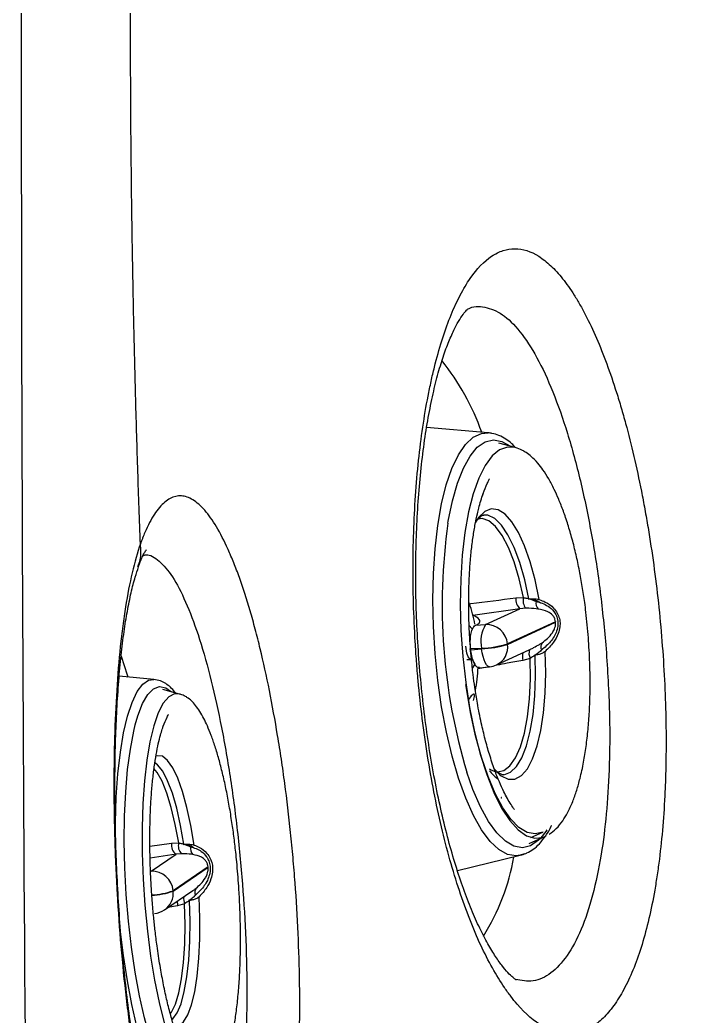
# Model space of a CAD drawing. Extents: x 527 to 611, y 788 to 934.
# Drawn here: x 532.366 to 535.046, y 841.547 to 845.573 of the extents above; entities that cross this region are included whole.
import ezdxf

# ---------------------------------------------------------------- set-up
doc = ezdxf.new("R2010")
doc.units = 0
doc.header["$MEASUREMENT"] = 0
doc.layers.add('1', color=4, linetype='Continuous')
doc.layers.add('GEOMETRY', color=3, linetype='Continuous', lineweight=25)

# ---------------------------------------------------------------- blocks, each defined once
blk = doc.blocks.new('2026_FLAIR')
at = {"layer": 'GEOMETRY'}
for p, q in [((7.192, 40.5409), (6.9431, 40.5621)), ((7.3013, 40.4813), (7.2345, 40.4995)), ((7.1526, 40.1985), (7.1391, 40.1779)), ((7.1748, 40.2088), (7.1725, 40.2086)), ((7.3038, 39.874), (7.334, 39.8752)), ((7.3528, 39.8697), (7.3561, 39.8699)), ((7.3202, 39.8302), (7.1297, 39.8032)), ((7.1813, 39.7657), (7.3202, 39.8302)), ((7.3433, 39.8322), (7.3202, 39.8302)), ((7.1404, 39.7633), (7.1813, 39.7657)), ((7.4639, 39.7777), (7.2698, 39.6878)), ((7.27, 39.686), (7.4641, 39.776)), ((7.4642, 39.7779), (7.4639, 39.7777)), ((7.4644, 39.7761), (7.4641, 39.776)), ((7.1651, 39.6699), (7.1211, 39.6673)), ((7.1215, 39.664), (7.1211, 39.6673)), ((7.1215, 39.664), (7.1653, 39.6682)), ((7.1653, 39.6682), (7.1651, 39.6699)), ((7.2252, 39.6028), (7.3751, 39.6723)), ((7.2698, 39.6878), (7.27, 39.686)), ((7.4076, 39.6621), (7.4138, 39.6687)), ((7.1048, 39.6244), (7.122, 39.6254)), ((7.3617, 39.6293), (7.3323, 39.6211)), ((7.3818, 39.6428), (7.3784, 39.6425)), ((7.1891, 39.5945), (7.1504, 39.5872)), ((7.1564, 39.5914), (7.1976, 39.5953)), ((5.8404, 39.5444), (5.7006, 39.557)), ((5.9448, 39.4853), (5.8762, 39.504)), ((5.9468, 39.4847), (5.9448, 39.4853)), ((7.357, 38.8808), (7.4203, 38.9089)), ((7.3636, 38.9053), (7.4123, 38.9269)), ((7.4203, 38.9089), (7.4263, 38.9121)), ((5.8246, 38.8704), (5.9119, 38.882)), ((5.9119, 38.882), (5.9409, 38.8832)), ((5.9588, 38.8777), (5.9621, 38.8779)), ((5.9304, 38.8377), (5.8253, 38.8222)), ((5.8292, 38.7688), (5.9304, 38.8377)), ((5.9522, 38.8398), (5.9304, 38.8377)), ((7.0673, 38.7724), (7.3211, 38.8334)), ((7.3384, 38.8395), (7.3211, 38.8334)), ((6.0598, 38.7866), (5.9185, 38.6904)), ((5.9186, 38.6886), (6.06, 38.7848)), ((6.0601, 38.7867), (6.0598, 38.7866)), ((6.0603, 38.785), (6.06, 38.7848)), ((5.8839, 38.6129), (5.9983, 38.6907)), ((5.9185, 38.6904), (5.9186, 38.6886)), ((6.008, 38.6705), (6.0122, 38.6754)), ((5.9367, 38.6293), (5.8971, 38.6218)), ((5.965, 38.6375), (5.9367, 38.6293)), ((5.9844, 38.651), (5.981, 38.6508))]:
    blk.add_line(p, q, dxfattribs=at)
at = {"layer": 'GEOMETRY', "flags": 128}
for points in [[(7.3211, 38.8334), (7.3046, 38.8311), (7.2698, 38.8368), (7.2346, 38.8565), (7.1995, 38.8898), (7.1652, 38.9361), (7.1321, 38.9948), (7.1008, 39.0648), (7.0719, 39.145), (7.0457, 39.2341), (7.0229, 39.3306), (7.0036, 39.433), (6.9883, 39.5395), (6.9771, 39.6484), (6.9703, 39.758), (6.968, 39.8664), (6.9702, 39.9718), (6.9769, 40.0725), (6.988, 40.1669), (7.0032, 40.2534), (7.0224, 40.3305), (7.0452, 40.3971), (7.0713, 40.452), (7.1001, 40.4944), (7.1314, 40.5235), (7.1644, 40.5388), (7.192, 40.5409)], [(7.0292, 40.1758), (7.0306, 40.184), (7.0471, 40.2658), (7.0675, 40.3376), (7.0913, 40.3984), (7.1183, 40.447), (7.1478, 40.4826), (7.1795, 40.5046), (7.2128, 40.5127), (7.247, 40.5066), (7.2816, 40.4866)], [(7.3013, 40.4813), (7.2701, 40.4837), (7.2378, 40.4727), (7.2073, 40.4477), (7.1789, 40.4093), (7.1534, 40.3581), (7.131, 40.2951), (7.1122, 40.2213), (7.0974, 40.138), (7.0869, 40.0469), (7.0807, 39.9494), (7.079, 39.8473), (7.0818, 39.7425), (7.0839, 39.7058)], [(7.3982, 39.8669), (7.3818, 39.9466), (7.3619, 40.0197), (7.3391, 40.0843), (7.3141, 40.1388), (7.2874, 40.1819), (7.2597, 40.2125), (7.2317, 40.2297), (7.2041, 40.2332), (7.1776, 40.2228), (7.1529, 40.1989), (7.1526, 40.1985)], [(7.334, 39.8752), (7.3168, 39.9508), (7.2964, 40.0191), (7.2733, 40.0782), (7.2481, 40.1265), (7.2215, 40.1626), (7.1943, 40.1856), (7.1672, 40.1949), (7.1433, 40.1912)], [(7.3561, 39.8699), (7.3394, 39.9468), (7.3194, 40.0168), (7.2967, 40.078), (7.2717, 40.1289), (7.2453, 40.1681), (7.2181, 40.1945), (7.1908, 40.2076), (7.1748, 40.2088)], [(7.1149, 39.7629), (7.1251, 39.75), (7.126, 39.7483)], [(7.0839, 39.7058), (7.0892, 39.6368), (7.1009, 39.5321), (7.1168, 39.4302), (7.1365, 39.3331), (7.1597, 39.2424), (7.1861, 39.1597), (7.2151, 39.0866), (7.2462, 39.0242), (7.2788, 38.9738), (7.3124, 38.9363), (7.3464, 38.9122), (7.3802, 38.9021), (7.4131, 38.906), (7.4203, 38.9089)], [(7.1221, 39.6254), (7.1176, 39.627), (7.1113, 39.6357), (7.1061, 39.6506), (7.1027, 39.6695), (7.102, 39.6782)], [(7.1976, 39.5953), (7.1954, 39.5954), (7.1903, 39.598), (7.1851, 39.6037), (7.1801, 39.6124), (7.1754, 39.6236), (7.1713, 39.637), (7.1679, 39.6521), (7.1653, 39.6682)], [(5.7082, 39.6385), (5.7327, 39.5627), (5.7353, 39.5539)], [(7.2258, 39.1709), (7.229, 39.1705), (7.2552, 39.1756), (7.2799, 39.1944), (7.3023, 39.2267), (7.3219, 39.2714), (7.3381, 39.3273), (7.3504, 39.393), (7.3586, 39.4665), (7.3624, 39.546), (7.3617, 39.6293)], [(7.2368, 39.1605), (7.2446, 39.1544), (7.2725, 39.141), (7.2999, 39.1414), (7.3259, 39.1556), (7.35, 39.1833), (7.3715, 39.2237), (7.3898, 39.2758), (7.4046, 39.3384), (7.4154, 39.4097), (7.422, 39.4881), (7.4242, 39.5715), (7.4219, 39.6578)], [(7.2556, 39.1593), (7.2814, 39.1688), (7.3056, 39.192), (7.3274, 39.228), (7.3462, 39.276), (7.3615, 39.3348), (7.373, 39.4027), (7.3803, 39.478), (7.3833, 39.5588), (7.3818, 39.6428)], [(7.1366, 39.6072), (7.1349, 39.6023), (7.128, 39.5911)], [(5.685, 38.9533), (5.6852, 38.967), (5.6886, 39.0682), (5.6953, 39.1631), (5.7052, 39.2503), (5.7182, 39.3283), (5.7339, 39.3957), (5.7523, 39.4516), (5.7729, 39.4949), (5.7954, 39.5251), (5.8195, 39.5414), (5.8404, 39.5444)], [(5.7656, 39.3612), (5.7761, 39.3973), (5.7951, 39.4469), (5.8163, 39.4835), (5.8393, 39.5066), (5.8636, 39.5157), (5.8889, 39.5107), (5.9121, 39.4942)], [(7.4137, 38.9275), (7.3819, 38.9199), (7.349, 38.9261), (7.3158, 38.946), (7.2829, 38.9792), (7.2507, 39.0252), (7.2199, 39.083), (7.191, 39.1517), (7.1645, 39.2301), (7.141, 39.3168), (7.1207, 39.4101), (7.1042, 39.5085), (7.102, 39.5238)], [(5.9448, 39.4853), (5.9243, 39.486), (5.9007, 39.474), (5.8786, 39.448), (5.8584, 39.4086), (5.8403, 39.3565), (5.8248, 39.2926), (5.8122, 39.218), (5.8025, 39.1341), (5.7961, 39.0424), (5.793, 38.9444), (5.7933, 38.8421), (5.797, 38.7371), (5.804, 38.6313), (5.8142, 38.5267), (5.8274, 38.4251), (5.8433, 38.3283), (5.8618, 38.2381), (5.8824, 38.156)], [(5.8556, 38.0065), (5.8475, 38.0272), (5.824, 38.0967), (5.8022, 38.1765), (5.7823, 38.265), (5.7648, 38.3609), (5.75, 38.4624), (5.738, 38.5678), (5.7291, 38.6753), (5.7235, 38.783), (5.7212, 38.8892), (5.7224, 38.992), (5.7268, 39.0897), (5.7346, 39.1805), (5.7455, 39.263), (5.7594, 39.3357), (5.7656, 39.3612)], [(6.0029, 38.8749), (5.9896, 38.9543), (5.9739, 39.0269), (5.9562, 39.091), (5.937, 39.1449), (5.9167, 39.1873), (5.8959, 39.2171), (5.875, 39.2335), (5.8547, 39.2361), (5.8478, 39.2338)], [(5.9409, 38.8832), (5.9271, 38.9585), (5.9111, 39.0263), (5.8932, 39.0848), (5.874, 39.1324), (5.8539, 39.1678), (5.8409, 39.1836)], [(5.9621, 38.8779), (5.9487, 38.9545), (5.9329, 39.024), (5.9153, 39.0847), (5.8962, 39.1349), (5.8762, 39.1734), (5.8558, 39.1991), (5.8437, 39.208)], [(7.1965, 39.183), (7.2019, 39.1795), (7.2199, 39.172)], [(7.2142, 39.1844), (7.2167, 39.1813), (7.2368, 39.1605)], [(7.3634, 38.872), (7.3301, 38.8639), (7.2959, 38.87), (7.2612, 38.89), (7.2267, 38.9237), (7.1929, 38.9705), (7.1606, 39.0296), (7.1301, 39.0999), (7.1053, 39.1699)], [(7.4016, 38.9006), (7.395, 38.894), (7.3634, 38.872)], [(7.429, 38.9363), (7.4246, 38.9297), (7.4044, 38.9036)], [(5.9195, 38.1438), (5.9214, 38.1433), (5.9415, 38.1445), (5.9604, 38.1596), (5.9777, 38.188), (5.9929, 38.2292), (6.0056, 38.2821), (6.0155, 38.3452), (6.0224, 38.4171), (6.0261, 38.4958), (6.0264, 38.5795), (6.0235, 38.666)], [(5.907, 38.1927), (5.9114, 38.199), (5.9274, 38.232), (5.9411, 38.2774), (5.9522, 38.334), (5.9603, 38.4002), (5.9652, 38.4742), (5.9667, 38.554), (5.965, 38.6375)], [(5.9134, 38.1691), (5.9177, 38.1727), (5.9351, 38.1967), (5.9506, 38.2335), (5.9637, 38.2822), (5.9741, 38.3416), (5.9815, 38.41), (5.9858, 38.4858), (5.9868, 38.5668), (5.9844, 38.651)], [(5.954, 37.8347), (5.9482, 37.8338), (5.9225, 37.8384), (5.8963, 37.857), (5.87, 37.8893), (5.8441, 37.9347), (5.8188, 37.9925), (5.7948, 38.0617), (5.7723, 38.1412), (5.7518, 38.2298), (5.7335, 38.3258), (5.7178, 38.4279), (5.7071, 38.514)]]:
    blk.add_lwpolyline(points, dxfattribs=at)
at = {"layer": 'GEOMETRY'}
for centre, radius, start, end in [((6.2334, 40.2138), 0.9887, 19.4634, 38.7589), ((9.3418, 39.845), 2.3361, 171.8596, 196.7953), ((7.3551, 39.8682), 0.0516, 173.4996, 227.4978), ((7.3819, 39.8631), 0.0494, 165.7872, 218.7421), ((7.4209, 39.8525), 0.0362, 168.2378, 222.1063), ((7.2857, 39.6989), 0.124, 147.3808, 193.5106), ((7.1838, 39.6794), 0.0864, 5.5828, 91.7047), ((5.4863, 39.5541), 1.9902, 6.4, 6.4506), ((7.2363, 39.6715), 0.1183, 181.8838, 213.9919), ((7.1444, 40.1077), 0.4382, 272.7121, 286.6302), ((7.1446, 40.1059), 0.4382, 272.7121, 286.6302), ((7.1899, 39.6755), 0.0808, 295.9411, 7.5025), ((7.3992, 39.6498), 0.0428, 159.3011, 208.6861), ((7.4322, 39.6766), 0.0279, 145.173, 207.833), ((7.4014, 39.6377), 0.071, 168.1519, 193.4735), ((7.1895, 39.6799), 0.085, 275.4891, 294.8666), ((7.3217, 39.2707), 0.1571, 217.5144, 233.7925), ((5.9584, 38.8754), 0.0469, 171.9313, 233.3779), ((5.9839, 38.8712), 0.0446, 164.4032, 224.7497), ((6.0234, 38.8612), 0.0354, 168.7213, 224.9039), ((6.4268, 38.9762), 0.8813, 327.7925, 350.2675), ((3.3942, 38.5247), 2.6785, 5.5727, 5.6103), ((5.8322, 38.6822), 0.0867, 5.39, 91.994), ((6.0316, 38.6835), 0.0263, 139.3274, 205.9475), ((5.8186, 38.9698), 0.2968, 272.6359, 289.6591), ((5.8188, 38.9682), 0.2968, 272.6305, 289.6582), ((5.8377, 38.6799), 0.0814, 304.6208, 6.1521), ((6.016, 38.6582), 0.0551, 172.2643, 202.1133), ((6.0106, 38.6446), 0.0754, 177.5879, 191.6688), ((5.8361, 38.6831), 0.085, 274.9535, 304.2357)]:
    blk.add_arc(centre, radius, start, end, dxfattribs=at)
blk.add_open_spline([(5.3199, 46.3119), (5.2993, 43.5774), (5.2993, 40.8426), (5.3199, 38.1081)], degree=3, dxfattribs=at)
for points, knots in [([(5.7862, 40.0918), (5.7844, 40.1405), (5.7808, 40.2378), (5.7759, 40.3839), (5.7714, 40.53), (5.7672, 40.6761), (5.7634, 40.8221), (5.76, 40.9682), (5.7569, 41.1143), (5.7543, 41.2604), (5.752, 41.4064), (5.7501, 41.5525), (5.7486, 41.6986), (5.7474, 41.8447), (5.7467, 41.9908), (5.7463, 42.1369), (5.7463, 42.283), (5.7467, 42.4291), (5.7474, 42.5751), (5.7486, 42.7212), (5.7501, 42.8673), (5.752, 43.0134), (5.7543, 43.1595), (5.7569, 43.3056), (5.76, 43.4517), (5.7634, 43.5978), (5.7672, 43.7439), (5.7714, 43.89), (5.7759, 44.036), (5.7808, 44.1821), (5.7844, 44.2795), (5.7862, 44.3282)], [0, 0, 0, 0, 0.034493, 0.068983, 0.103472, 0.137957, 0.172441, 0.206924, 0.241404, 0.275883, 0.310362, 0.344839, 0.379315, 0.413791, 0.448267, 0.482743, 0.517218, 0.551694, 0.586171, 0.620648, 0.655126, 0.689605, 0.724085, 0.758567, 0.793051, 0.827536, 0.862024, 0.896514, 0.931006, 0.965502, 1, 1, 1, 1]), ([(7.894, 39.6984), (7.8857, 39.8031), (7.8745, 39.9061), (7.8537, 40.0581), (7.8461, 40.1083), (7.8336, 40.183), (7.8293, 40.2079), (7.8203, 40.2571), (7.8156, 40.2815), (7.7918, 40.4015), (7.7705, 40.4926), (7.7412, 40.6004), (7.7352, 40.6216), (7.723, 40.6635), (7.7167, 40.6841), (7.6975, 40.7448), (7.6843, 40.7833), (7.6438, 40.8931), (7.6153, 40.9588), (7.5778, 41.0314), (7.5702, 41.0454), (7.5548, 41.0723), (7.5472, 41.0852), (7.524, 41.122), (7.5083, 41.1441), (7.4768, 41.1838), (7.4609, 41.2013), (7.4368, 41.224), (7.4288, 41.2309), (7.4125, 41.2437), (7.4043, 41.2494), (7.3636, 41.275), (7.3314, 41.2852), (7.2837, 41.2853), (7.2679, 41.2829), (7.2443, 41.2752), (7.2365, 41.272), (7.221, 41.2644), (7.2133, 41.2599), (7.1755, 41.2346), (7.1465, 41.2046), (7.1121, 41.155), (7.1053, 41.1444), (7.0919, 41.122), (7.0853, 41.1102), (7.066, 41.0733), (7.0536, 41.0466), (7.0183, 40.9602), (6.997, 40.8946), (6.9733, 40.8019), (6.9687, 40.7829), (6.96, 40.7442), (6.9558, 40.7245), (6.9437, 40.6643), (6.9365, 40.6227), (6.9233, 40.5366), (6.9175, 40.4922), (6.9073, 40.4003), (6.9029, 40.3526), (6.8924, 40.2082), (6.8887, 40.1092), (6.8879, 39.9566), (6.8885, 39.9049), (6.8914, 39.8006), (6.8937, 39.7484), (6.8984, 39.67), (6.9001, 39.6438), (6.9041, 39.5915), (6.9063, 39.5654), (6.9134, 39.4876), (6.919, 39.4364), (6.9379, 39.2847), (6.9536, 39.1861), (6.9818, 39.0421), (6.992, 38.9945), (7.0137, 38.9027), (7.0251, 38.8583), (7.0613, 38.7295), (7.0879, 38.6493), (7.146, 38.5012), (7.1766, 38.4357), (7.2246, 38.3497), (7.241, 38.3231), (7.2662, 38.2863), (7.2746, 38.2746), (7.2917, 38.2522), (7.3003, 38.2417), (7.3432, 38.1921), (7.3778, 38.1623), (7.4214, 38.1371), (7.4301, 38.1327), (7.4476, 38.1251), (7.4564, 38.122), (7.4825, 38.1144), (7.4997, 38.1119), (7.5506, 38.1122), (7.5834, 38.1224), (7.6231, 38.1479), (7.631, 38.1537), (7.6465, 38.1664), (7.6541, 38.1734), (7.6765, 38.1961), (7.7053, 38.2311), (7.7319, 38.2754), (7.751, 38.3121), (7.7573, 38.325), (7.7695, 38.3518), (7.7754, 38.3659), (7.8042, 38.4385), (7.8242, 38.5042), (7.8499, 38.6139), (7.8577, 38.6524), (7.8683, 38.7129), (7.8717, 38.7336), (7.8779, 38.7755), (7.8808, 38.7967), (7.8944, 38.9045), (7.9019, 38.9955), (7.9074, 39.1155), (7.9083, 39.1398), (7.9096, 39.189), (7.9101, 39.2138), (7.9109, 39.2885), (7.9107, 39.3388), (7.9075, 39.4907), (7.9023, 39.5937), (7.894, 39.6984)], [0, 0, 0, 0, 0.03125, 0.03125, 0.046875, 0.046875, 0.054688, 0.054688, 0.0625, 0.0625, 0.09375, 0.09375, 0.101563, 0.101563, 0.109375, 0.109375, 0.125, 0.125, 0.15625, 0.15625, 0.164062, 0.164062, 0.171875, 0.171875, 0.1875, 0.1875, 0.203125, 0.203125, 0.210937, 0.210937, 0.21875, 0.21875, 0.25, 0.25, 0.265625, 0.265625, 0.273437, 0.273437, 0.28125, 0.28125, 0.3125, 0.3125, 0.320312, 0.320312, 0.328125, 0.328125, 0.34375, 0.34375, 0.375, 0.375, 0.382812, 0.382812, 0.390625, 0.390625, 0.40625, 0.40625, 0.421875, 0.421875, 0.4375, 0.4375, 0.46875, 0.46875, 0.484375, 0.484375, 0.5, 0.5, 0.507812, 0.507812, 0.515625, 0.515625, 0.53125, 0.53125, 0.5625, 0.5625, 0.578125, 0.578125, 0.59375, 0.59375, 0.625, 0.625, 0.65625, 0.65625, 0.671875, 0.671875, 0.679687, 0.679687, 0.6875, 0.6875, 0.71875, 0.71875, 0.726562, 0.726562, 0.734375, 0.734375, 0.75, 0.75, 0.78125, 0.78125, 0.789062, 0.789062, 0.796875, 0.796875, 0.8125, 0.828125, 0.828125, 0.835937, 0.835937, 0.84375, 0.84375, 0.875, 0.875, 0.890625, 0.890625, 0.898437, 0.898437, 0.90625, 0.90625, 0.9375, 0.9375, 0.945312, 0.945312, 0.953125, 0.953125, 0.96875, 0.96875, 1, 1, 1, 1]), ([(7.3055, 38.3294), (7.3053, 38.3294), (7.3049, 38.3296), (7.292, 38.3387), (7.2722, 38.3576), (7.2469, 38.3874), (7.2178, 38.4287), (7.1861, 38.4818), (7.153, 38.5466), (7.1198, 38.6225), (7.0874, 38.7085), (7.0563, 38.8037), (7.027, 38.9075), (6.9997, 39.0199), (6.9749, 39.1394), (6.9531, 39.2648), (6.9347, 39.3945), (6.9199, 39.5273), (6.9088, 39.6613), (6.9018, 39.795), (6.8986, 39.9274), (6.8993, 40.0579), (6.9037, 40.1858), (6.9118, 40.3096), (6.9234, 40.4278), (6.9383, 40.5387), (6.9561, 40.6407), (6.9762, 40.7326), (6.998, 40.813), (7.021, 40.882), (7.0443, 40.9392), (7.0667, 40.984), (7.0867, 41.016), (7.1013, 41.0346), (7.1092, 41.0415), (7.1079, 41.0406), (7.1076, 41.0404)], [0, 0, 0, 0, 0.020575, 0.046861, 0.073235, 0.100281, 0.128253, 0.157132, 0.186766, 0.216956, 0.247471, 0.277769, 0.308933, 0.340588, 0.372635, 0.404968, 0.43748, 0.47007, 0.502635, 0.535038, 0.567132, 0.599376, 0.631793, 0.664268, 0.696633, 0.728741, 0.760445, 0.791609, 0.82202, 0.851729, 0.881237, 0.910199, 0.938377, 0.965614, 0.991963, 1, 1, 1, 1]), ([(7.1015, 41.0357), (7.1039, 41.0374), (7.1283, 41.0553), (7.1783, 41.0526), (7.2494, 41.0255), (7.3205, 40.9552), (7.3893, 40.8503), (7.454, 40.7109), (7.5133, 40.5427), (7.5656, 40.3496), (7.6096, 40.1382), (7.6449, 39.9142), (7.6597, 39.7608), (7.6671, 39.6841)], [0, 0, 0, 0, 0.010319, 0.108748, 0.207179, 0.306084, 0.404993, 0.504279, 0.603568, 0.702896, 0.802225, 0.901113, 1, 1, 1, 1]), ([(7.3, 40.4838), (7.2959, 40.4882), (7.284, 40.5008), (7.2628, 40.5166), (7.2367, 40.5308), (7.2124, 40.5385), (7.197, 40.5404), (7.192, 40.5409)], [0, 0, 0, 0, 0.136082, 0.394987, 0.654255, 0.887431, 1, 1, 1, 1]), ([(7.5968, 39.7129), (7.5938, 39.7473), (7.5896, 39.7951), (7.5808, 39.864), (7.5724, 39.9204), (7.5607, 39.9851), (7.5471, 40.0493), (7.5314, 40.1119), (7.5142, 40.1709), (7.496, 40.2247), (7.4776, 40.2717), (7.4578, 40.3155), (7.4366, 40.3557), (7.4143, 40.3907), (7.3908, 40.4211), (7.3681, 40.4442), (7.3487, 40.4591), (7.3253, 40.4732), (7.3108, 40.4781), (7.3013, 40.4813)], [0, 0, 0, 0, 0.09108, 0.126725, 0.185488, 0.245296, 0.308172, 0.372151, 0.436161, 0.498942, 0.558555, 0.613004, 0.678225, 0.741372, 0.796828, 0.862373, 0.911776, 0.942209, 1, 1, 1, 1]), ([(7.1197, 39.6768), (7.1176, 39.7091), (7.1147, 39.7544), (7.113, 39.8206), (7.1127, 39.8759), (7.1142, 39.9394), (7.1177, 40.0025), (7.1231, 40.0637), (7.1304, 40.1209), (7.1388, 40.171), (7.1468, 40.2091), (7.1568, 40.2501), (7.1696, 40.2927), (7.1845, 40.3299), (7.1933, 40.3484), (7.1964, 40.3543), (7.1967, 40.3549), (7.1967, 40.3549), (7.1967, 40.3549), (7.1967, 40.3549), (7.1967, 40.3549)], [0, 0, 0, 0, 0.116401, 0.163762, 0.241397, 0.320291, 0.402876, 0.486232, 0.568482, 0.646838, 0.714445, 0.753123, 0.864907, 0.954191, 0.995365, 0.999804, 0.999977, 0.999996, 0.999999, 1, 1, 1, 1]), ([(5.9623, 37.2862), (5.9788, 37.2549), (5.9954, 37.228), (6.0287, 37.1826), (6.0454, 37.1639), (6.0706, 37.1423), (6.079, 37.1361), (6.0958, 37.1258), (6.1042, 37.1217), (6.1295, 37.1128), (6.146, 37.1113), (6.1783, 37.117), (6.1941, 37.1242), (6.2172, 37.1414), (6.2248, 37.1483), (6.2398, 37.1642), (6.2472, 37.1732), (6.2687, 37.2034), (6.2824, 37.2275), (6.3082, 37.2837), (6.3204, 37.3157), (6.3375, 37.3698), (6.343, 37.3889), (6.3536, 37.4286), (6.3586, 37.4493), (6.3729, 37.5137), (6.3815, 37.5598), (6.3929, 37.6337), (6.3964, 37.6591), (6.4031, 37.7115), (6.4061, 37.7387), (6.4145, 37.8217), (6.4189, 37.8791), (6.4257, 37.9979), (6.428, 38.0593), (6.4298, 38.1544), (6.4302, 38.1867), (6.4303, 38.2521), (6.4301, 38.2849), (6.4287, 38.3839), (6.4266, 38.4506), (6.4206, 38.5851), (6.4165, 38.653), (6.4088, 38.7558), (6.406, 38.79), (6.4, 38.8579), (6.3967, 38.8916), (6.3863, 38.9922), (6.3784, 39.0585), (6.3653, 39.1566), (6.3607, 39.1891), (6.3511, 39.2537), (6.346, 39.2858), (6.3304, 39.38), (6.3194, 39.4406), (6.2959, 39.5575), (6.2835, 39.6138), (6.2639, 39.6949), (6.2572, 39.7214), (6.2435, 39.7728), (6.2366, 39.7976), (6.2155, 39.8696), (6.2011, 39.9143), (6.1789, 39.9764), (6.1714, 39.9963), (6.1562, 40.0343), (6.1484, 40.0525), (6.125, 40.1044), (6.1094, 40.1348), (6.0779, 40.1875), (6.0621, 40.2098), (6.0382, 40.2372), (6.0302, 40.2453), (6.0142, 40.2594), (6.0062, 40.2653), (5.9825, 40.2798), (5.9669, 40.2851), (5.9363, 40.287), (5.9212, 40.2836), (5.8989, 40.2719), (5.8915, 40.2669), (5.8771, 40.2547), (5.87, 40.2476), (5.8492, 40.2231), (5.8358, 40.2026), (5.8166, 40.1658), (5.8104, 40.1525), (5.8012, 40.1309), (5.7981, 40.1235), (5.7937, 40.1119), (5.7914, 40.106), (5.7892, 40.1), (5.7877, 40.096), (5.787, 40.0939), (5.7863, 40.0919)], [0, 0, 0, 0, 0.03125, 0.03125, 0.0625, 0.0625, 0.078125, 0.078125, 0.09375, 0.09375, 0.125, 0.125, 0.15625, 0.15625, 0.171875, 0.171875, 0.1875, 0.1875, 0.21875, 0.21875, 0.25, 0.25, 0.265625, 0.265625, 0.28125, 0.28125, 0.3125, 0.3125, 0.328125, 0.328125, 0.34375, 0.34375, 0.375, 0.375, 0.40625, 0.40625, 0.421875, 0.421875, 0.4375, 0.4375, 0.46875, 0.46875, 0.5, 0.5, 0.515625, 0.515625, 0.53125, 0.53125, 0.5625, 0.5625, 0.578125, 0.578125, 0.59375, 0.59375, 0.625, 0.625, 0.65625, 0.65625, 0.671875, 0.671875, 0.6875, 0.6875, 0.71875, 0.71875, 0.734375, 0.734375, 0.75, 0.75, 0.78125, 0.78125, 0.8125, 0.8125, 0.828125, 0.828125, 0.84375, 0.84375, 0.875, 0.875, 0.90625, 0.90625, 0.921875, 0.921875, 0.9375, 0.9375, 0.96875, 0.96875, 0.984375, 0.984375, 0.992188, 0.992188, 0.996094, 0.998047, 0.998047, 1, 1, 1, 1]), ([(7.1661, 40.2801), (7.1661, 40.2801), (7.1661, 40.2801), (7.1661, 40.2801), (7.1662, 40.2802), (7.1665, 40.2811), (7.1685, 40.2873), (7.1708, 40.2938), (7.1725, 40.2985), (7.1726, 40.2988), (7.1726, 40.2988), (7.1726, 40.2988)], [0, 0, 0, 0, 0.000365, 0.001664, 0.005586, 0.022934, 0.159728, 0.933639, 0.990721, 0.997986, 1, 1, 1, 1]), ([(7.1475, 40.1875), (7.1514, 40.1924), (7.1606, 40.2038), (7.1691, 40.208), (7.1727, 40.2082), (7.174, 40.2083)], [0, 0, 0, 0, 0.321628, 0.75821, 1, 1, 1, 1]), ([(5.7862, 40.0917), (5.774, 40.0568), (5.7629, 40.018), (5.7429, 39.9332), (5.734, 39.8871), (5.722, 39.8126), (5.7183, 39.7868), (5.7113, 39.7334), (5.708, 39.7056), (5.6991, 39.6205), (5.6942, 39.5613), (5.6865, 39.4383), (5.6836, 39.3744), (5.6808, 39.275), (5.6801, 39.2411), (5.6793, 39.1728), (5.6791, 39.1385), (5.6793, 39.0348), (5.6804, 38.9648), (5.6836, 38.8585), (5.6849, 38.8229), (5.688, 38.7511), (5.6898, 38.7149), (5.6961, 38.6069), (5.7012, 38.5356), (5.7133, 38.3946), (5.7204, 38.3248), (5.7325, 38.2212), (5.7368, 38.1868), (5.7459, 38.1192), (5.7506, 38.086), (5.7654, 37.9881), (5.7762, 37.9251), (5.7936, 37.834), (5.7996, 37.8041), (5.8121, 37.7457), (5.8186, 37.7169), (5.8384, 37.6337), (5.8523, 37.5818), (5.8813, 37.4849), (5.8965, 37.4399), (5.9204, 37.3779), (5.9286, 37.358), (5.9452, 37.3206), (5.9536, 37.303), (5.9623, 37.2864)], [0, 0, 0, 0, 0.0625, 0.0625, 0.125, 0.125, 0.15625, 0.15625, 0.1875, 0.1875, 0.25, 0.25, 0.3125, 0.3125, 0.34375, 0.34375, 0.375, 0.375, 0.4375, 0.4375, 0.46875, 0.46875, 0.5, 0.5, 0.5625, 0.5625, 0.625, 0.625, 0.65625, 0.65625, 0.6875, 0.6875, 0.75, 0.75, 0.78125, 0.78125, 0.8125, 0.8125, 0.875, 0.875, 0.9375, 0.9375, 0.96875, 0.96875, 1, 1, 1, 1]), ([(5.7753, 40.0002), (5.7792, 40.0091), (5.7915, 40.0377), (5.7884, 40.0698), (5.7863, 40.0919)], [0, 0, 0, 0, 0.3113104, 1, 1, 1, 1]), ([(5.7777, 39.9986), (5.7779, 39.9991), (5.7831, 40.0152), (5.7922, 40.0358), (5.8029, 40.0581), (5.8095, 40.0679), (5.8092, 40.0675), (5.8091, 40.0673)], [0, 0, 0, 0, 0.010343, 0.324586, 0.600878, 0.860288, 1, 1, 1, 1]), ([(5.7968, 40.0448), (5.8009, 40.0461), (5.822, 40.0529), (5.8621, 40.0265), (5.9159, 39.9643), (5.9688, 39.8634), (6.02, 39.7288), (6.0673, 39.5656), (6.1104, 39.376), (6.1473, 39.169), (6.1776, 38.9466), (6.1998, 38.7193), (6.2135, 38.4893), (6.218, 38.2673), (6.2129, 38.0551), (6.1983, 37.8625), (6.174, 37.6914), (6.1411, 37.5497), (6.0999, 37.4385), (6.0523, 37.3655), (6.0079, 37.3293), (5.9793, 37.3331), (5.9692, 37.3345)], [0, 0, 0, 0, 0.012896, 0.066988, 0.119647, 0.173839, 0.22655, 0.280791, 0.333453, 0.387636, 0.440136, 0.494146, 0.546446, 0.600248, 0.652444, 0.706149, 0.758422, 0.812219, 0.86469, 0.918701, 0.971366, 1, 1, 1, 1]), ([(5.9419, 37.3819), (5.9381, 37.3892), (5.9272, 37.4099), (5.9071, 37.4563), (5.8829, 37.5205), (5.8582, 37.597), (5.8345, 37.6831), (5.8117, 37.7791), (5.7901, 37.8833), (5.7697, 37.9966), (5.7509, 38.1176), (5.7341, 38.2447), (5.7194, 38.3763), (5.7071, 38.5105), (5.6974, 38.6458), (5.6902, 38.7805), (5.6854, 38.9142), (5.683, 39.0464), (5.6831, 39.1765), (5.6857, 39.3027), (5.6908, 39.4237), (5.6983, 39.5376), (5.708, 39.6429), (5.7196, 39.7374), (5.7332, 39.8218), (5.7485, 39.8956), (5.764, 39.9562), (5.7741, 39.9858), (5.7786, 39.999)], [0, 0, 0, 0, 0.0190901, 0.0544424, 0.0913558, 0.1294093, 0.1682502, 0.2061388, 0.2451584, 0.285078, 0.3256695, 0.3666992, 0.4079385, 0.4491371, 0.4901098, 0.5307383, 0.5710688, 0.6117246, 0.652621, 0.6936279, 0.7345284, 0.7751338, 0.8152524, 0.85461, 0.8923163, 0.9310406, 0.968998, 1, 1, 1, 1]), ([(7.1156, 39.8501), (7.1175, 39.8503), (7.1799, 39.858), (7.2428, 39.8661), (7.3038, 39.874)], [0, 0, 0, 0, 0.029406, 1, 1, 1, 1]), ([(7.334, 39.8752), (7.3386, 39.8744), (7.3583, 39.871), (7.3736, 39.8647), (7.3854, 39.8599)], [0, 0, 0, 0, 0.235525, 1, 1, 1, 1]), ([(7.3561, 39.8699), (7.36, 39.8701), (7.3679, 39.8706), (7.38, 39.8702), (7.3904, 39.869), (7.3958, 39.8676), (7.3982, 39.8669)], [0, 0, 0, 0, 0.254764, 0.509055, 0.775432, 1, 1, 1, 1]), ([(7.3849, 39.8628), (7.383, 39.8634), (7.3795, 39.8645), (7.3739, 39.8652), (7.3707, 39.8652), (7.3697, 39.8652)], [0, 0, 0, 0, 0.451975, 0.834124, 1, 1, 1, 1]), ([(7.3982, 39.8669), (7.4063, 39.864), (7.4265, 39.8567), (7.4522, 39.8391), (7.4712, 39.8142), (7.479, 39.7947), (7.4824, 39.7755), (7.4821, 39.7543), (7.4741, 39.7243), (7.454, 39.6887), (7.4338, 39.6692), (7.4219, 39.6578)], [0, 0, 0, 0, 0.116168, 0.292659, 0.385827, 0.463409, 0.501888, 0.57117, 0.660671, 0.801001, 1, 1, 1, 1]), ([(7.138, 39.7671), (7.138, 39.7673), (7.1337, 39.7959), (7.1252, 39.826), (7.1139, 39.8548), (7.1131, 39.8569)], [0, 0, 0, 0, 0.007528, 0.927178, 1, 1, 1, 1]), ([(7.394, 39.8282), (7.3824, 39.8298), (7.3674, 39.8319), (7.3478, 39.8321), (7.3433, 39.8322)], [0, 0, 0, 0, 0.771239, 1, 1, 1, 1]), ([(7.4042, 39.8522), (7.4003, 39.8551), (7.3941, 39.8596), (7.3874, 39.862), (7.3849, 39.8628)], [0, 0, 0, 0, 0.622209, 1, 1, 1, 1]), ([(7.3854, 39.8599), (7.4019, 39.8551), (7.4273, 39.8476), (7.4546, 39.8239), (7.4683, 39.8025), (7.4714, 39.7878), (7.4729, 39.7804)], [0, 0, 0, 0, 0.463117, 0.713612, 0.855951, 1, 1, 1, 1]), ([(7.4639, 39.7777), (7.4633, 39.7812), (7.4623, 39.7865), (7.4582, 39.7957), (7.4491, 39.8078), (7.4267, 39.8223), (7.4071, 39.8259), (7.394, 39.8282)], [0, 0, 0, 0, 0.08028, 0.121402, 0.251244, 0.501972, 1, 1, 1, 1]), ([(7.1404, 39.7633), (7.1431, 39.7645), (7.1523, 39.7686), (7.1585, 39.7751), (7.159, 39.7866), (7.1474, 39.7959), (7.1323, 39.8022), (7.1297, 39.8032)], [0, 0, 0, 0, 0.072435, 0.246217, 0.42415, 0.902547, 1, 1, 1, 1]), ([(7.1211, 39.6673), (7.1204, 39.6757), (7.1188, 39.6937), (7.1204, 39.7202), (7.1251, 39.7429), (7.1322, 39.758), (7.1379, 39.7617), (7.1404, 39.7633)], [0, 0, 0, 0, 0.1893722, 0.4035634, 0.6176867, 0.8320149, 1, 1, 1, 1]), ([(7.4731, 39.7786), (7.4734, 39.7741), (7.4741, 39.7608), (7.4691, 39.7392), (7.4542, 39.7083), (7.4323, 39.6833), (7.4139, 39.6687), (7.4075, 39.6636)], [0, 0, 0, 0, 0.084589, 0.250844, 0.41495, 0.796141, 1, 1, 1, 1]), ([(7.4093, 39.6925), (7.4242, 39.7038), (7.443, 39.7179), (7.4591, 39.746), (7.463, 39.758), (7.4645, 39.7674), (7.4643, 39.7729), (7.4641, 39.776)], [0, 0, 0, 0, 0.622035, 0.781721, 0.878389, 0.929873, 1, 1, 1, 1]), ([(7.4381, 38.9184), (7.4482, 38.9259), (7.4695, 38.9417), (7.4917, 38.9698), (7.5143, 39.0068), (7.533, 39.0478), (7.5496, 39.0946), (7.5645, 39.1476), (7.5772, 39.2065), (7.5879, 39.2731), (7.5957, 39.3412), (7.6011, 39.4153), (7.6037, 39.4873), (7.6038, 39.5538), (7.6023, 39.6266), (7.5989, 39.6791), (7.5968, 39.7129)], [0, 0, 0, 0, 0.069793, 0.147664, 0.213299, 0.290208, 0.358477, 0.422357, 0.503731, 0.574589, 0.647421, 0.71953, 0.797687, 0.855495, 0.90705, 1, 1, 1, 1]), ([(7.2978, 39.018), (7.2978, 39.018), (7.2978, 39.018), (7.2978, 39.018), (7.2978, 39.018), (7.2977, 39.0182), (7.2931, 39.0245), (7.2784, 39.0462), (7.2579, 39.0831), (7.2359, 39.131), (7.2165, 39.1806), (7.197, 39.2391), (7.1793, 39.3024), (7.1628, 39.3715), (7.149, 39.4415), (7.1383, 39.5075), (7.1303, 39.5671), (7.1241, 39.6224), (7.1211, 39.6601), (7.1197, 39.6768)], [0, 0, 0, 0, 0.000001, 0.000004, 0.000016, 0.000098, 0.001287, 0.054284, 0.171305, 0.24854, 0.337007, 0.435118, 0.525473, 0.614488, 0.719349, 0.798557, 0.863365, 0.939547, 1, 1, 1, 1]), ([(7.1563, 39.5924), (7.154, 39.5922), (7.1483, 39.5917), (7.1391, 39.6018), (7.1303, 39.6203), (7.1243, 39.6425), (7.1223, 39.6579), (7.1215, 39.664)], [0, 0, 0, 0, 0.156047, 0.38746, 0.618353, 0.848819, 1, 1, 1, 1]), ([(7.6671, 39.6841), (7.6728, 39.5978), (7.6843, 39.4251), (7.6829, 39.195), (7.6705, 38.9986), (7.649, 38.8264), (7.6154, 38.6673), (7.569, 38.5285), (7.5121, 38.4225), (7.4464, 38.3522), (7.3756, 38.318), (7.3259, 38.327), (7.302, 38.3314)], [0, 0, 0, 0, 0.1141505, 0.2282953, 0.3151883, 0.4020789, 0.5022862, 0.6024913, 0.7032157, 0.8039418, 0.905286, 1, 1, 1, 1]), ([(7.4075, 39.6636), (7.4046, 39.6607), (7.392, 39.6484), (7.3748, 39.6375), (7.3617, 39.6293)], [0, 0, 0, 0, 0.2341748, 1, 1, 1, 1]), ([(7.3745, 39.6732), (7.3834, 39.6774), (7.3966, 39.6835), (7.4062, 39.6903), (7.4093, 39.6925)], [0, 0, 0, 0, 0.676369, 1, 1, 1, 1]), ([(7.4016, 39.658), (7.4023, 39.6583), (7.4048, 39.6595), (7.4064, 39.661), (7.4076, 39.6621)], [0, 0, 0, 0, 0.322439, 1, 1, 1, 1]), ([(7.4219, 39.6578), (7.4186, 39.6553), (7.412, 39.6505), (7.3985, 39.6455), (7.388, 39.6433), (7.3828, 39.6429), (7.3818, 39.6428)], [0, 0, 0, 0, 0.32436, 0.650451, 0.935141, 1, 1, 1, 1]), ([(7.14, 39.4991), (7.1429, 39.5145), (7.1487, 39.5454), (7.1501, 39.577), (7.1508, 39.5928)], [0, 0, 0, 0, 0.497177, 1, 1, 1, 1]), ([(7.3323, 39.6211), (7.3108, 39.6172), (7.2756, 39.6109), (7.2406, 39.6043), (7.2271, 39.6017)], [0, 0, 0, 0, 0.611306, 1, 1, 1, 1]), ([(5.9274, 39.49), (5.9269, 39.4908), (5.9207, 39.4997), (5.9084, 39.5124), (5.8895, 39.5279), (5.8687, 39.5394), (5.8498, 39.5427), (5.8404, 39.5444)], [0, 0, 0, 0, 0.023019, 0.287665, 0.537405, 0.770855, 1, 1, 1, 1]), ([(6.1836, 38.7086), (6.1812, 38.7413), (6.1777, 38.7874), (6.1708, 38.8545), (6.1641, 38.9109), (6.1549, 38.9759), (6.1442, 39.0408), (6.1319, 39.1047), (6.1183, 39.1656), (6.1037, 39.2222), (6.0883, 39.2734), (6.0727, 39.3182), (6.0574, 39.3556), (6.0422, 39.3874), (6.0263, 39.4156), (6.0099, 39.439), (5.992, 39.4586), (5.9792, 39.469), (5.9607, 39.48), (5.951, 39.4833), (5.9448, 39.4853)], [0, 0, 0, 0, 0.085006, 0.119772, 0.176972, 0.235578, 0.297538, 0.361017, 0.425167, 0.48921, 0.552411, 0.613875, 0.672131, 0.723523, 0.777456, 0.835347, 0.886625, 0.93666, 0.960275, 1, 1, 1, 1]), ([(7.1324, 39.4597), (7.1332, 39.4631), (7.137, 39.4773), (7.1359, 39.4865), (7.1289, 39.4851), (7.1181, 39.4706), (7.1132, 39.4642)], [0, 0, 0, 0, 0.099412, 0.423939, 0.742621, 1, 1, 1, 1]), ([(5.8315, 38.6852), (5.8296, 38.7176), (5.8269, 38.7632), (5.825, 38.8297), (5.8242, 38.8856), (5.8246, 38.9497), (5.8266, 39.0138), (5.8302, 39.0767), (5.8354, 39.1364), (5.8419, 39.1916), (5.8497, 39.2411), (5.8582, 39.2838), (5.8665, 39.3173), (5.8735, 39.3404), (5.8814, 39.3638), (5.8899, 39.384), (5.8973, 39.3979), (5.8992, 39.4013), (5.8996, 39.402), (5.8996, 39.402), (5.8996, 39.4021), (5.8996, 39.4021), (5.8996, 39.4021)], [0, 0, 0, 0, 0.103569, 0.14605, 0.215409, 0.286247, 0.360832, 0.436854, 0.513199, 0.588811, 0.662626, 0.733234, 0.79788, 0.846462, 0.874494, 0.967376, 0.993524, 0.999303, 0.999873, 0.999981, 0.999999, 1, 1, 1, 1]), ([(7.2547, 39.1593), (7.2545, 39.1593), (7.2512, 39.1581), (7.2461, 39.1607), (7.2356, 39.1641), (7.2292, 39.1709), (7.2289, 39.1713)], [0, 0, 0, 0, 0.028348, 0.544393, 0.978699, 1, 1, 1, 1]), ([(7.2463, 39.0641), (7.2463, 39.064), (7.2465, 39.0637), (7.2461, 39.0644), (7.2447, 39.0671), (7.2446, 39.0674)], [0, 0, 0, 0, 0.100529, 0.910531, 1, 1, 1, 1]), ([(7.2656, 39.0699), (7.2656, 39.0699), (7.2656, 39.0699), (7.2656, 39.0699), (7.2655, 39.0701), (7.2649, 39.0711), (7.2622, 39.0762), (7.259, 39.0823), (7.2566, 39.087), (7.2564, 39.0874), (7.2564, 39.0875), (7.2564, 39.0875)], [0, 0, 0, 0, 0.000195, 0.002628, 0.009364, 0.03576, 0.203452, 0.91695, 0.988399, 0.998433, 1, 1, 1, 1]), ([(7.2637, 39.0734), (7.2637, 39.0734), (7.2636, 39.0736), (7.2631, 39.0745), (7.263, 39.0746), (7.263, 39.0747)], [0, 0, 0, 0, 0.444686, 0.864466, 1, 1, 1, 1]), ([(7.3475, 38.843), (7.3566, 38.8476), (7.3758, 38.8576), (7.4006, 38.8806), (7.4251, 38.9122), (7.4411, 38.9377), (7.4482, 38.954), (7.4483, 38.9541)], [0, 0, 0, 0, 0.205923, 0.438125, 0.712298, 0.997466, 1, 1, 1, 1]), ([(5.9409, 38.8832), (5.9453, 38.8824), (5.964, 38.879), (5.978, 38.8728), (5.9887, 38.8681)], [0, 0, 0, 0, 0.235525, 1, 1, 1, 1]), ([(5.9621, 38.8779), (5.9661, 38.8781), (5.974, 38.8785), (5.9859, 38.8781), (5.9958, 38.877), (6.0007, 38.8756), (6.0029, 38.8749)], [0, 0, 0, 0, 0.254764, 0.509055, 0.775432, 1, 1, 1, 1]), ([(5.9883, 38.8711), (5.9866, 38.8716), (5.9834, 38.8726), (5.9781, 38.8733), (5.975, 38.8734), (5.9741, 38.8734)], [0, 0, 0, 0, 0.459458, 0.847936, 1, 1, 1, 1]), ([(6.0057, 38.8606), (6.0022, 38.8634), (5.9966, 38.8679), (5.9906, 38.8702), (5.9883, 38.8711)], [0, 0, 0, 0, 0.6219181, 1, 1, 1, 1]), ([(5.9887, 38.8681), (6.0036, 38.8634), (6.0265, 38.8561), (6.0511, 38.8327), (6.0635, 38.8114), (6.0662, 38.7967), (6.0676, 38.7893)], [0, 0, 0, 0, 0.463117, 0.713612, 0.855951, 1, 1, 1, 1]), ([(6.0029, 38.8749), (6.0102, 38.8721), (6.0283, 38.865), (6.0515, 38.8476), (6.0686, 38.8229), (6.0756, 38.8033), (6.0785, 38.7843), (6.0782, 38.763), (6.0708, 38.7329), (6.0525, 38.6972), (6.0342, 38.6775), (6.0235, 38.666)], [0, 0, 0, 0, 0.116168, 0.292659, 0.385827, 0.463409, 0.501888, 0.57117, 0.660671, 0.801001, 1, 1, 1, 1]), ([(5.9984, 38.8363), (5.9881, 38.8377), (5.9748, 38.8396), (5.9564, 38.8398), (5.9522, 38.8398)], [0, 0, 0, 0, 0.7712393, 1, 1, 1, 1]), ([(6.0598, 38.7866), (6.0593, 38.79), (6.0584, 38.7953), (6.0548, 38.8044), (6.0469, 38.8164), (6.0271, 38.8307), (6.0099, 38.8341), (5.9984, 38.8363)], [0, 0, 0, 0, 0.08028, 0.121402, 0.251244, 0.501972, 1, 1, 1, 1]), ([(7.3212, 38.8334), (7.3293, 38.8355), (7.3389, 38.8378), (7.3465, 38.8423), (7.3475, 38.843)], [0, 0, 0, 0, 0.858261, 1, 1, 1, 1]), ([(6.0677, 38.7876), (6.068, 38.7831), (6.0686, 38.7698), (6.064, 38.7482), (6.0503, 38.7171), (6.0304, 38.6919), (6.0137, 38.6771), (6.0079, 38.672)], [0, 0, 0, 0, 0.084589, 0.250844, 0.41495, 0.796141, 1, 1, 1, 1]), ([(6.0116, 38.7007), (6.0248, 38.7121), (6.0413, 38.7265), (6.0556, 38.7548), (6.059, 38.7668), (6.0604, 38.7763), (6.0601, 38.7817), (6.06, 38.7848)], [0, 0, 0, 0, 0.622035, 0.781721, 0.878389, 0.929873, 1, 1, 1, 1]), ([(5.998, 38.6912), (5.9997, 38.6921), (6.0053, 38.6951), (6.0091, 38.6984), (6.0116, 38.7007)], [0, 0, 0, 0, 0.314473, 1, 1, 1, 1]), ([(6.0622, 37.9135), (6.0715, 37.9205), (6.0916, 37.9357), (6.1122, 37.9679), (6.1314, 38.0102), (6.1479, 38.0626), (6.1608, 38.1184), (6.1714, 38.1816), (6.1792, 38.2449), (6.1852, 38.3137), (6.189, 38.3854), (6.1909, 38.4573), (6.1909, 38.5227), (6.1897, 38.584), (6.1875, 38.6441), (6.1849, 38.6865), (6.1836, 38.7086)], [0, 0, 0, 0, 0.0727213, 0.1576301, 0.2507971, 0.3245132, 0.4174636, 0.4878201, 0.5603529, 0.6335314, 0.7057899, 0.7744133, 0.8385988, 0.8867286, 0.9409706, 1, 1, 1, 1]), ([(5.9939, 37.9837), (5.9939, 37.9837), (5.9939, 37.9837), (5.9939, 37.9837), (5.9938, 37.9837), (5.9925, 37.9854), (5.9835, 37.9975), (5.9704, 38.0194), (5.955, 38.0513), (5.9393, 38.089), (5.9228, 38.137), (5.9067, 38.1924), (5.8918, 38.2518), (5.8779, 38.3173), (5.8649, 38.389), (5.8542, 38.4596), (5.8459, 38.5252), (5.8394, 38.5865), (5.8347, 38.6391), (5.8323, 38.6736), (5.8315, 38.6852)], [0, 0, 0, 0, 0.0000017, 0.0000116, 0.000066, 0.0006534, 0.018121, 0.1229232, 0.1756212, 0.25391, 0.3435641, 0.4214593, 0.5046121, 0.5887323, 0.6717538, 0.7629203, 0.8306088, 0.889552, 0.9627605, 1, 1, 1, 1]), ([(6.0079, 38.672), (6.0053, 38.6691), (5.9939, 38.6567), (5.9775, 38.6458), (5.965, 38.6375)], [0, 0, 0, 0, 0.234175, 1, 1, 1, 1]), ([(6.0235, 38.666), (6.0205, 38.6635), (6.0144, 38.6586), (6.0013, 38.6536), (5.9907, 38.6515), (5.9854, 38.6511), (5.9844, 38.651)], [0, 0, 0, 0, 0.3243603, 0.6504511, 0.9351407, 1, 1, 1, 1]), ([(6.0027, 38.6665), (6.0033, 38.6668), (6.0055, 38.668), (6.007, 38.6694), (6.008, 38.6705)], [0, 0, 0, 0, 0.2864933, 1, 1, 1, 1]), ([(6.1426, 36.4063), (6.1538, 36.4148), (6.1764, 36.432), (6.211, 36.4581), (6.2467, 36.4846), (6.2834, 36.5116), (6.3211, 36.539), (6.36, 36.5669), (6.3999, 36.5953), (6.441, 36.6242), (6.4833, 36.6535), (6.5267, 36.6833), (6.5713, 36.7135), (6.6172, 36.7442), (6.6643, 36.7754), (6.7127, 36.8071), (6.7624, 36.8392), (6.8134, 36.8718), (6.9086, 36.9318), (7.0619, 37.0261), (7.2742, 37.151), (7.5021, 37.2793), (7.7421, 37.4091), (7.9954, 37.5405), (8.2557, 37.6702), (8.5053, 37.7901), (8.7089, 37.8847), (8.8681, 37.9571), (8.9867, 38.0101), (9.1048, 38.0623), (9.2224, 38.1135), (9.3394, 38.1637), (9.4557, 38.213), (9.5712, 38.2613), (9.6859, 38.3087), (9.7995, 38.3552), (9.8756, 38.3858), (9.9132, 38.401)], [0, 0, 0, 0, 0.012857, 0.025945, 0.039265, 0.052816, 0.066598, 0.080613, 0.094859, 0.109336, 0.124046, 0.138988, 0.154162, 0.169568, 0.185206, 0.201077, 0.21718, 0.233516, 0.250084, 0.307427, 0.375125, 0.437628, 0.500165, 0.569976, 0.634905, 0.694943, 0.750083, 0.777166, 0.803785, 0.82994, 0.85563, 0.880856, 0.905616, 0.929911, 0.95374, 0.977103, 1, 1, 1, 1])]:
    blk.add_open_spline(points, degree=3, knots=knots, dxfattribs=at)

msp = doc.modelspace()

# ---------------------------------------------------------------- block references
at = {"layer": '1'}
msp.add_blockref('2026_FLAIR', (527.0666, 803.3631), dxfattribs=at)

doc.saveas('drawing.dxf')
